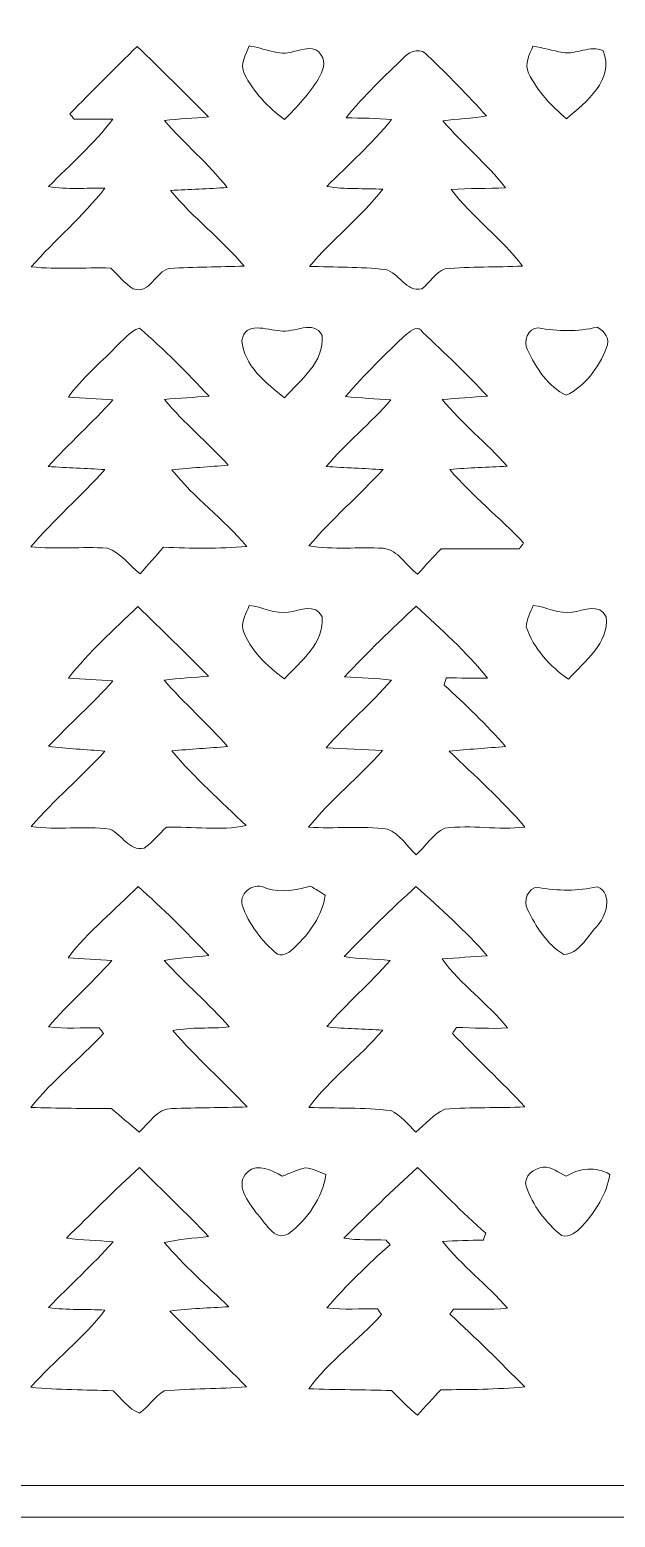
# Model space of a CAD drawing. Header units: centimetres. Extents: x -16.8 to 16.8, y -16.7 to 16.7.
# Drawn here: x -4.82 to 2.31, y -16.67 to 1.43 of the extents above; entities that cross this region are included whole.
import ezdxf

# ---------------------------------------------------------------- set-up
doc = ezdxf.new("R2010")
doc.units = ezdxf.units.CM
doc.header["$MEASUREMENT"] = 0
doc.layers.add('Layer 1', color=7, linetype='Continuous')

msp = doc.modelspace()

# ---------------------------------------------------------------- linework, layer by layer
at = {"layer": 'Layer 1', "lineweight": 9}
for points, knots in [([(-16.77458, 16.66875), (-16.77458, 16.66875), (16.77458, 16.66875), (16.77458, 16.66875), (16.77458, 16.66875), (16.77458, 16.66875), (16.77458, -16.66875), (16.77458, -16.66875), (16.77458, -16.66875), (16.77458, -16.66875), (-16.77458, -16.66875), (-16.77458, -16.66875), (-16.77458, -16.66875), (-16.77458, -16.66875), (-16.77458, 16.66875), (-16.77458, 16.66875), (-16.77458, 16.66875), (-16.77458, 16.66875), (-16.77458, 16.66875), (-16.77458, 16.66875)], [0, 0, 0, 0, 0.16666667, 0.16666667, 0.16666667, 0.16666667, 0.33333333, 0.33333333, 0.33333333, 0.33333333, 0.5, 0.5, 0.5, 0.5, 0.66666667, 0.66666667, 0.66666667, 0.66666667, 1, 1, 1, 1]), ([(-16.24506, 15.71625), (-16.24577, 7.88458), (-16.24542, 0.05292), (-16.24542, -7.77875), (-16.24542, -7.77875), (-16.23801, -10.61014), (-16.26059, -13.44189), (-16.23413, -16.27293), (-16.23413, -16.27293), (-5.78379, -16.29198), (4.66619, -16.27329), (15.11653, -16.28211), (15.11653, -16.28211), (15.49224, -16.28281), (15.86865, -16.27858), (16.24436, -16.25494), (16.24436, -16.25494), (16.23942, -5.60176), (16.25953, 5.05213), (16.23448, 15.70531), (16.23448, 15.70531), (14.40356, 15.73071), (12.57265, 15.70919), (10.74208, 15.71625), (10.74208, 15.71625), (1.74625, 15.71625), (-7.24958, 15.7166), (-16.24506, 15.71625)], [0, 0, 0, 0, 0.125, 0.125, 0.125, 0.125, 0.25, 0.25, 0.25, 0.25, 0.375, 0.375, 0.375, 0.375, 0.5, 0.5, 0.5, 0.5, 0.625, 0.625, 0.625, 0.625, 0.75, 0.75, 0.75, 0.75, 1, 1, 1, 1]), ([(-3.51261, 1.22802), (-3.2191, 0.94686), (-2.93123, 0.66005), (-2.64407, 0.37218), (-2.64407, 0.37218), (-2.82258, 0.35313), (-3.00249, 0.35172), (-3.18029, 0.32597), (-3.18029, 0.32597), (-2.93758, 0.04339), (-2.64513, -0.19473), (-2.41582, -0.48895), (-2.41582, -0.48895), (-2.64619, -0.502), (-2.87584, -0.51153), (-3.1055, -0.52352), (-3.1055, -0.52352), (-2.83457, -0.85725), (-2.48532, -1.11548), (-2.20909, -1.44357), (-2.20909, -1.44357), (-2.51319, -1.45486), (-2.81764, -1.45309), (-3.12103, -1.47355), (-3.12103, -1.47355), (-3.29565, -1.50918), (-3.34927, -1.79035), (-3.56023, -1.72191), (-3.56023, -1.72191), (-3.66466, -1.65312), (-3.74509, -1.55504), (-3.83399, -1.46861), (-3.83399, -1.46861), (-4.15643, -1.45803), (-4.48063, -1.48802), (-4.80166, -1.45309), (-4.80166, -1.45309), (-4.51414, -1.1236), (-4.17336, -0.84208), (-3.90596, -0.49495), (-3.90596, -0.49495), (-4.13456, -0.49318), (-4.36563, -0.51576), (-4.5914, -0.47519), (-4.5914, -0.47519), (-4.32576, -0.20779), (-4.03895, 0.04269), (-3.80859, 0.34325), (-3.80859, 0.34325), (-3.96558, 0.3489), (-4.12327, 0.34325), (-4.27955, 0.34219), (-4.27955, 0.34219), (-4.2926, 0.35878), (-4.31871, 0.39229), (-4.33176, 0.40887), (-4.33176, 0.40887), (-4.06188, 0.68509), (-3.78919, 0.9585), (-3.51261, 1.22802)], [0, 0, 0, 0, 0.0625, 0.0625, 0.0625, 0.0625, 0.125, 0.125, 0.125, 0.125, 0.1875, 0.1875, 0.1875, 0.1875, 0.25, 0.25, 0.25, 0.25, 0.3125, 0.3125, 0.3125, 0.3125, 0.375, 0.375, 0.375, 0.375, 0.4375, 0.4375, 0.4375, 0.4375, 0.5, 0.5, 0.5, 0.5, 0.5625, 0.5625, 0.5625, 0.5625, 0.625, 0.625, 0.625, 0.625, 0.6875, 0.6875, 0.6875, 0.6875, 0.75, 0.75, 0.75, 0.75, 0.8125, 0.8125, 0.8125, 0.8125, 0.875, 0.875, 0.875, 0.875, 1, 1, 1, 1]), ([(-2.14912, 1.23472), (-1.97097, 1.21109), (-1.79105, 1.10808), (-1.60831, 1.16593), (-1.60831, 1.16593), (-1.50813, 1.18533), (-1.33209, 1.25624), (-1.27141, 1.12466), (-1.27141, 1.12466), (-1.20721, 1.0354), (-1.25765, 0.9271), (-1.30104, 0.84138), (-1.30104, 0.84138), (-1.41429, 0.65405), (-1.56739, 0.4953), (-1.71803, 0.33796), (-1.71803, 0.33796), (-1.91876, 0.48754), (-2.09726, 0.67169), (-2.20804, 0.89888), (-2.20804, 0.89888), (-2.26624, 1.01177), (-2.18793, 1.12959), (-2.14912, 1.23472)], [0, 0, 0, 0, 0.14285714, 0.14285714, 0.14285714, 0.14285714, 0.28571429, 0.28571429, 0.28571429, 0.28571429, 0.42857143, 0.42857143, 0.42857143, 0.42857143, 0.57142857, 0.57142857, 0.57142857, 0.57142857, 0.71428571, 0.71428571, 0.71428571, 0.71428571, 1, 1, 1, 1]), ([(-0.25576, 1.10384), (-0.18768, 1.17757), (-0.04304, 1.21673), (0.02258, 1.11689), (0.02258, 1.11689), (0.27305, 0.88371), (0.51047, 0.63606), (0.74119, 0.38276), (0.74119, 0.38276), (0.5648, 0.34925), (0.38453, 0.35066), (0.20743, 0.3242), (0.20743, 0.3242), (0.4505, 0.04198), (0.74366, -0.19544), (0.97155, -0.49107), (0.97155, -0.49107), (0.75001, -0.50094), (0.52987, -0.49848), (0.30903, -0.51082), (0.30903, -0.51082), (0.56586, -0.85125), (0.92322, -1.10173), (1.17828, -1.44463), (1.17828, -1.44463), (0.86325, -1.45732), (0.54751, -1.44956), (0.23389, -1.47602), (0.23389, -1.47602), (0.11571, -1.52224), (0.05433, -1.64677), (-0.04516, -1.72014), (-0.04516, -1.72014), (-0.24412, -1.76565), (-0.31891, -1.52576), (-0.49107, -1.48519), (-0.49107, -1.48519), (-0.79834, -1.45274), (-1.10808, -1.45803), (-1.4164, -1.44745), (-1.4164, -1.44745), (-1.137, -1.11725), (-0.78846, -0.85125), (-0.52282, -0.50941), (-0.52282, -0.50941), (-0.75001, -0.49459), (-0.97966, -0.51364), (-1.20438, -0.47413), (-1.20438, -0.47413), (-0.93839, -0.20602), (-0.65229, 0.04445), (-0.41451, 0.33937), (-0.41451, 0.33937), (-0.59831, 0.35772), (-0.78458, 0.35419), (-0.96838, 0.3616), (-0.96838, 0.3616), (-0.75353, 0.62936), (-0.50236, 0.86607), (-0.25576, 1.10384)], [0, 0, 0, 0, 0.0625, 0.0625, 0.0625, 0.0625, 0.125, 0.125, 0.125, 0.125, 0.1875, 0.1875, 0.1875, 0.1875, 0.25, 0.25, 0.25, 0.25, 0.3125, 0.3125, 0.3125, 0.3125, 0.375, 0.375, 0.375, 0.375, 0.4375, 0.4375, 0.4375, 0.4375, 0.5, 0.5, 0.5, 0.5, 0.5625, 0.5625, 0.5625, 0.5625, 0.625, 0.625, 0.625, 0.625, 0.6875, 0.6875, 0.6875, 0.6875, 0.75, 0.75, 0.75, 0.75, 0.8125, 0.8125, 0.8125, 0.8125, 0.875, 0.875, 0.875, 0.875, 1, 1, 1, 1]), ([(1.30669, 1.23331), (1.42734, 1.21391), (1.54764, 1.17651), (1.66864, 1.15535), (1.66864, 1.15535), (1.83374, 1.12607), (2.00342, 1.25024), (2.16182, 1.1751), (2.16182, 1.1751), (2.29976, 0.82656), (1.95615, 0.54998), (1.71379, 0.3489), (1.71379, 0.3489), (1.5307, 0.50553), (1.35961, 0.68439), (1.25342, 0.90311), (1.25342, 0.90311), (1.19839, 1.01459), (1.26683, 1.12959), (1.30669, 1.23331)], [0, 0, 0, 0, 0.16666667, 0.16666667, 0.16666667, 0.16666667, 0.33333333, 0.33333333, 0.33333333, 0.33333333, 0.5, 0.5, 0.5, 0.5, 0.66666667, 0.66666667, 0.66666667, 0.66666667, 1, 1, 1, 1]), ([(-2.23661, -2.34985), (-2.20274, -2.11102), (-1.9371, -2.21862), (-1.77271, -2.23344), (-1.77271, -2.23344), (-1.59985, -2.26131), (-1.3656, -2.08668), (-1.25977, -2.28847), (-1.25977, -2.28847), (-1.23225, -2.61161), (-1.52188, -2.82787), (-1.71909, -3.04588), (-1.71909, -3.04588), (-1.94169, -2.87196), (-2.21721, -2.65359), (-2.23661, -2.34985)], [0, 0, 0, 0, 0.2, 0.2, 0.2, 0.2, 0.4, 0.4, 0.4, 0.4, 0.6, 0.6, 0.6, 0.6, 1, 1, 1, 1]), ([(-0.23213, -2.27118), (-0.17639, -2.23061), (-0.08431, -2.14983), (-0.03281, -2.25284), (-0.03281, -2.25284), (0.23424, -2.50437), (0.50271, -2.75696), (0.75106, -3.02719), (0.75106, -3.02719), (0.56691, -3.04024), (0.38453, -3.05153), (0.20108, -3.06705), (0.20108, -3.06705), (0.43921, -3.36091), (0.7433, -3.59269), (0.9906, -3.87879), (0.9906, -3.87879), (0.75741, -3.89184), (0.52458, -3.89819), (0.29245, -3.91936), (0.29245, -3.91936), (0.56868, -4.23968), (0.89923, -4.50674), (1.19309, -4.80977), (1.19309, -4.80977), (1.18004, -4.82847), (1.15358, -4.86622), (1.14053, -4.88491), (1.14053, -4.88491), (0.82233, -4.88527), (0.50447, -4.88527), (0.18697, -4.88315), (0.18697, -4.88315), (0.08996, -4.9851), (-0.00388, -5.09023), (-0.09913, -5.19395), (-0.09913, -5.19395), (-0.23883, -5.09058), (-0.33055, -4.89867), (-0.51717, -4.87715), (-0.51717, -4.87715), (-0.81809, -4.86092), (-1.12254, -4.89797), (-1.42064, -4.84822), (-1.42064, -4.84822), (-1.14088, -4.51838), (-0.81104, -4.23721), (-0.51788, -3.92077), (-0.51788, -3.92077), (-0.74965, -3.90631), (-0.98037, -3.89784), (-1.21144, -3.88232), (-1.21144, -3.88232), (-0.96485, -3.59692), (-0.67204, -3.35562), (-0.42298, -3.07234), (-0.42298, -3.07234), (-0.60784, -3.05788), (-0.79163, -3.05082), (-0.97543, -3.03036), (-0.97543, -3.03036), (-0.74119, -2.76437), (-0.49177, -2.51213), (-0.23213, -2.27118)], [0, 0, 0, 0, 0.05882353, 0.05882353, 0.05882353, 0.05882353, 0.11764706, 0.11764706, 0.11764706, 0.11764706, 0.17647059, 0.17647059, 0.17647059, 0.17647059, 0.23529412, 0.23529412, 0.23529412, 0.23529412, 0.29411765, 0.29411765, 0.29411765, 0.29411765, 0.35294118, 0.35294118, 0.35294118, 0.35294118, 0.41176471, 0.41176471, 0.41176471, 0.41176471, 0.47058824, 0.47058824, 0.47058824, 0.47058824, 0.52941176, 0.52941176, 0.52941176, 0.52941176, 0.58823529, 0.58823529, 0.58823529, 0.58823529, 0.64705882, 0.64705882, 0.64705882, 0.64705882, 0.70588235, 0.70588235, 0.70588235, 0.70588235, 0.76470588, 0.76470588, 0.76470588, 0.76470588, 0.82352941, 0.82352941, 0.82352941, 0.82352941, 0.88235294, 0.88235294, 0.88235294, 0.88235294, 1, 1, 1, 1]), ([(-3.77719, -2.43205), (-3.68547, -2.34879), (-3.6068, -2.24014), (-3.48544, -2.19886), (-3.48544, -2.19886), (-3.18523, -2.45604), (-2.90795, -2.74073), (-2.63596, -3.02754), (-2.63596, -3.02754), (-2.81834, -3.04024), (-2.99967, -3.05153), (-3.18135, -3.06564), (-3.18135, -3.06564), (-2.94499, -3.35386), (-2.65536, -3.59128), (-2.40383, -3.86574), (-2.40383, -3.86574), (-2.63313, -3.8862), (-2.86244, -3.90031), (-3.09139, -3.92148), (-3.09139, -3.92148), (-2.8194, -4.26403), (-2.46027, -4.52155), (-2.17911, -4.85422), (-2.17911, -4.85422), (-2.51566, -4.8835), (-2.85397, -4.88244), (-3.19088, -4.86339), (-3.19088, -4.86339), (-3.28754, -4.97029), (-3.38138, -5.07965), (-3.47768, -5.18689), (-3.47768, -5.18689), (-3.60927, -5.08353), (-3.71299, -4.9343), (-3.87491, -4.8768), (-3.87491, -4.8768), (-4.18536, -4.85528), (-4.49827, -4.89338), (-4.80836, -4.85951), (-4.80836, -4.85951), (-4.52543, -4.53002), (-4.19523, -4.24356), (-3.90525, -3.92007), (-3.90525, -3.92007), (-4.13526, -3.90631), (-4.36492, -3.89749), (-4.59458, -3.88338), (-4.59458, -3.88338), (-4.34375, -3.60151), (-4.05941, -3.35174), (-3.80824, -3.07023), (-3.80824, -3.07023), (-3.98921, -3.05858), (-4.16948, -3.05082), (-4.34975, -3.03742), (-4.34975, -3.03742), (-4.18712, -2.81058), (-3.97016, -2.63137), (-3.77719, -2.43205)], [0, 0, 0, 0, 0.0625, 0.0625, 0.0625, 0.0625, 0.125, 0.125, 0.125, 0.125, 0.1875, 0.1875, 0.1875, 0.1875, 0.25, 0.25, 0.25, 0.25, 0.3125, 0.3125, 0.3125, 0.3125, 0.375, 0.375, 0.375, 0.375, 0.4375, 0.4375, 0.4375, 0.4375, 0.5, 0.5, 0.5, 0.5, 0.5625, 0.5625, 0.5625, 0.5625, 0.625, 0.625, 0.625, 0.625, 0.6875, 0.6875, 0.6875, 0.6875, 0.75, 0.75, 0.75, 0.75, 0.8125, 0.8125, 0.8125, 0.8125, 0.875, 0.875, 0.875, 0.875, 1, 1, 1, 1]), ([(1.37019, -2.19604), (1.61043, -2.23873), (1.85067, -2.24296), (2.08986, -2.18758), (2.08986, -2.18758), (2.17593, -2.23838), (2.25743, -2.32833), (2.19851, -2.44546), (2.19851, -2.44546), (2.10785, -2.67864), (1.93851, -2.90865), (1.71168, -3.01625), (1.71168, -3.01625), (1.49225, -2.91536), (1.34267, -2.67935), (1.23966, -2.46309), (1.23966, -2.46309), (1.18604, -2.36291), (1.24354, -2.19463), (1.37019, -2.19604)], [0, 0, 0, 0, 0.16666667, 0.16666667, 0.16666667, 0.16666667, 0.33333333, 0.33333333, 0.33333333, 0.33333333, 0.5, 0.5, 0.5, 0.5, 0.66666667, 0.66666667, 0.66666667, 0.66666667, 1, 1, 1, 1]), ([(-3.50414, -5.58588), (-3.21698, -5.86846), (-2.92841, -6.14998), (-2.64231, -6.43361), (-2.64231, -6.43361), (-2.82328, -6.45089), (-3.00426, -6.45936), (-3.18417, -6.48229), (-3.18417, -6.48229), (-2.94181, -6.76522), (-2.65642, -7.00828), (-2.41265, -7.29015), (-2.41265, -7.29015), (-2.63913, -7.3092), (-2.86526, -7.3219), (-3.09104, -7.34307), (-3.09104, -7.34307), (-2.81481, -7.6708), (-2.49379, -7.95549), (-2.18546, -8.25218), (-2.18546, -8.25218), (-2.50437, -8.32062), (-2.83492, -8.25994), (-3.15736, -8.27334), (-3.15736, -8.27334), (-3.24803, -8.35766), (-3.32705, -8.45573), (-3.42829, -8.52805), (-3.42829, -8.52805), (-3.61562, -8.56615), (-3.6957, -8.35872), (-3.84634, -8.29627), (-3.84634, -8.29627), (-4.16454, -8.25041), (-4.48663, -8.31109), (-4.80378, -8.26347), (-4.80378, -8.26347), (-4.52438, -7.93856), (-4.19312, -7.6641), (-3.90596, -7.34695), (-3.90596, -7.34695), (-4.13561, -7.32614), (-4.36563, -7.31661), (-4.59423, -7.28733), (-4.59423, -7.28733), (-4.3367, -7.01816), (-4.05624, -6.77122), (-3.80859, -6.49217), (-3.80859, -6.49217), (-3.98956, -6.47982), (-4.16948, -6.47277), (-4.34975, -6.45901), (-4.34975, -6.45901), (-4.10175, -6.13728), (-3.79589, -5.86669), (-3.50414, -5.58588)], [0, 0, 0, 0, 0.06666667, 0.06666667, 0.06666667, 0.06666667, 0.13333333, 0.13333333, 0.13333333, 0.13333333, 0.2, 0.2, 0.2, 0.2, 0.26666667, 0.26666667, 0.26666667, 0.26666667, 0.33333333, 0.33333333, 0.33333333, 0.33333333, 0.4, 0.4, 0.4, 0.4, 0.46666667, 0.46666667, 0.46666667, 0.46666667, 0.53333333, 0.53333333, 0.53333333, 0.53333333, 0.6, 0.6, 0.6, 0.6, 0.66666667, 0.66666667, 0.66666667, 0.66666667, 0.73333333, 0.73333333, 0.73333333, 0.73333333, 0.8, 0.8, 0.8, 0.8, 0.86666667, 0.86666667, 0.86666667, 0.86666667, 1, 1, 1, 1]), ([(-2.14877, -5.57424), (-1.98967, -5.58694), (-1.83515, -5.68431), (-1.67181, -5.65538), (-1.67181, -5.65538), (-1.52859, -5.63739), (-1.34126, -5.54037), (-1.25977, -5.71041), (-1.25977, -5.71041), (-1.23225, -6.03356), (-1.52188, -6.25016), (-1.71909, -6.46783), (-1.71909, -6.46783), (-1.93322, -6.30943), (-2.13889, -6.12069), (-2.22603, -5.86105), (-2.22603, -5.86105), (-2.24367, -5.7591), (-2.18264, -5.66596), (-2.14877, -5.57424)], [0, 0, 0, 0, 0.16666667, 0.16666667, 0.16666667, 0.16666667, 0.33333333, 0.33333333, 0.33333333, 0.33333333, 0.5, 0.5, 0.5, 0.5, 0.66666667, 0.66666667, 0.66666667, 0.66666667, 1, 1, 1, 1]), ([(-0.11501, -5.58271), (0.18556, -5.86176), (0.49459, -6.13728), (0.75353, -6.45654), (0.75353, -6.45654), (0.58491, -6.45654), (0.41769, -6.45724), (0.24977, -6.45478), (0.24977, -6.45478), (0.24342, -6.47665), (0.23072, -6.51969), (0.22437, -6.54156), (0.22437, -6.54156), (0.48542, -6.77862), (0.74083, -7.02345), (0.97367, -7.28945), (0.97367, -7.28945), (0.74401, -7.31026), (0.5147, -7.32296), (0.2861, -7.34801), (0.2861, -7.34801), (0.60043, -7.64787), (0.92534, -7.93856), (1.20826, -8.26982), (1.20826, -8.26982), (0.88512, -8.30897), (0.55668, -8.24089), (0.2346, -8.28357), (0.2346, -8.28357), (0.08467, -8.34813), (0.00388, -8.50618), (-0.11748, -8.60954), (-0.11748, -8.60954), (-0.22931, -8.50336), (-0.31291, -8.35166), (-0.46355, -8.29733), (-0.46355, -8.29733), (-0.78317, -8.25147), (-1.10631, -8.29169), (-1.42734, -8.27264), (-1.42734, -8.27264), (-1.15746, -7.93327), (-0.80716, -7.66763), (-0.52634, -7.33742), (-0.52634, -7.33742), (-0.7553, -7.32578), (-0.98354, -7.31873), (-1.21179, -7.30497), (-1.21179, -7.30497), (-0.96238, -7.01604), (-0.66358, -6.77333), (-0.41663, -6.48194), (-0.41663, -6.48194), (-0.60607, -6.45513), (-0.79798, -6.45654), (-0.98813, -6.44172), (-0.98813, -6.44172), (-0.70661, -6.14609), (-0.41663, -5.85787), (-0.11501, -5.58271)], [0, 0, 0, 0, 0.0625, 0.0625, 0.0625, 0.0625, 0.125, 0.125, 0.125, 0.125, 0.1875, 0.1875, 0.1875, 0.1875, 0.25, 0.25, 0.25, 0.25, 0.3125, 0.3125, 0.3125, 0.3125, 0.375, 0.375, 0.375, 0.375, 0.4375, 0.4375, 0.4375, 0.4375, 0.5, 0.5, 0.5, 0.5, 0.5625, 0.5625, 0.5625, 0.5625, 0.625, 0.625, 0.625, 0.625, 0.6875, 0.6875, 0.6875, 0.6875, 0.75, 0.75, 0.75, 0.75, 0.8125, 0.8125, 0.8125, 0.8125, 0.875, 0.875, 0.875, 0.875, 1, 1, 1, 1]), ([(1.30845, -5.57424), (1.46756, -5.58694), (1.62207, -5.68466), (1.78541, -5.65538), (1.78541, -5.65538), (1.92864, -5.63739), (2.11596, -5.54037), (2.19745, -5.71041), (2.19745, -5.71041), (2.23661, -6.03709), (1.92969, -6.25087), (1.7399, -6.47065), (1.7399, -6.47065), (1.5113, -6.31507), (1.31516, -6.09741), (1.22379, -5.83353), (1.22379, -5.83353), (1.23014, -5.74111), (1.27423, -5.6582), (1.30845, -5.57424)], [0, 0, 0, 0, 0.16666667, 0.16666667, 0.16666667, 0.16666667, 0.33333333, 0.33333333, 0.33333333, 0.33333333, 0.5, 0.5, 0.5, 0.5, 0.66666667, 0.66666667, 0.66666667, 0.66666667, 1, 1, 1, 1]), ([(-4.35293, -9.85979), (-4.1088, -9.53558), (-3.78319, -9.28405), (-3.50203, -8.99336), (-3.50203, -8.99336), (-3.20287, -9.26006), (-2.91712, -9.54193), (-2.6416, -9.83297), (-2.6416, -9.83297), (-2.82293, -9.85132), (-3.00426, -9.86437), (-3.18382, -9.8933), (-3.18382, -9.8933), (-2.93229, -10.17482), (-2.63843, -10.41541), (-2.39219, -10.70257), (-2.39219, -10.70257), (-2.62043, -10.7255), (-2.85221, -10.70257), (-3.07799, -10.74632), (-3.07799, -10.74632), (-2.79788, -11.07581), (-2.46556, -11.35592), (-2.17488, -11.67553), (-2.17488, -11.67553), (-2.47968, -11.68541), (-2.78483, -11.68365), (-3.08928, -11.69564), (-3.08928, -11.69564), (-3.2706, -11.69317), (-3.36656, -11.87485), (-3.48756, -11.98104), (-3.48756, -11.98104), (-3.60221, -11.88826), (-3.71263, -11.79019), (-3.82482, -11.69564), (-3.82482, -11.69564), (-4.15325, -11.69423), (-4.48134, -11.69282), (-4.80907, -11.68224), (-4.80907, -11.68224), (-4.54695, -11.35133), (-4.20864, -11.09063), (-3.92254, -10.78195), (-3.92254, -10.78195), (-3.93559, -10.76431), (-3.96134, -10.72938), (-3.97439, -10.7121), (-3.97439, -10.7121), (-4.18077, -10.70892), (-4.3875, -10.72974), (-4.59246, -10.70187), (-4.59246, -10.70187), (-4.35081, -10.41717), (-4.06576, -10.17376), (-3.82023, -9.8933), (-3.82023, -9.8933), (-3.99838, -9.87954), (-4.17583, -9.87848), (-4.35293, -9.85979)], [0, 0, 0, 0, 0.0625, 0.0625, 0.0625, 0.0625, 0.125, 0.125, 0.125, 0.125, 0.1875, 0.1875, 0.1875, 0.1875, 0.25, 0.25, 0.25, 0.25, 0.3125, 0.3125, 0.3125, 0.3125, 0.375, 0.375, 0.375, 0.375, 0.4375, 0.4375, 0.4375, 0.4375, 0.5, 0.5, 0.5, 0.5, 0.5625, 0.5625, 0.5625, 0.5625, 0.625, 0.625, 0.625, 0.625, 0.6875, 0.6875, 0.6875, 0.6875, 0.75, 0.75, 0.75, 0.75, 0.8125, 0.8125, 0.8125, 0.8125, 0.875, 0.875, 0.875, 0.875, 1, 1, 1, 1]), ([(-2.2352, -9.21879), (-2.27118, -9.05898), (-2.08104, -8.92704), (-1.93428, -9.01982), (-1.93428, -9.01982), (-1.75683, -9.07062), (-1.5748, -9.04205), (-1.40088, -8.98878), (-1.40088, -8.98878), (-1.34126, -9.02511), (-1.28235, -9.06145), (-1.22308, -9.09884), (-1.22308, -9.09884), (-1.2573, -9.35108), (-1.41711, -9.55851), (-1.59138, -9.73349), (-1.59138, -9.73349), (-1.64747, -9.78747), (-1.72226, -9.84462), (-1.80481, -9.81745), (-1.80481, -9.81745), (-1.99672, -9.66047), (-2.15336, -9.45303), (-2.2352, -9.21879)], [0, 0, 0, 0, 0.14285714, 0.14285714, 0.14285714, 0.14285714, 0.28571429, 0.28571429, 0.28571429, 0.28571429, 0.42857143, 0.42857143, 0.42857143, 0.42857143, 0.57142857, 0.57142857, 0.57142857, 0.57142857, 0.71428571, 0.71428571, 0.71428571, 0.71428571, 1, 1, 1, 1]), ([(-0.9906, -9.84638), (-0.71191, -9.54969), (-0.41734, -9.26888), (-0.11783, -8.99336), (-0.11783, -8.99336), (0.18168, -9.26324), (0.48542, -9.53241), (0.75071, -9.83686), (0.75071, -9.83686), (0.56691, -9.84885), (0.38453, -9.86014), (0.20144, -9.87496), (0.20144, -9.87496), (0.42686, -10.19069), (0.75494, -10.41259), (0.9966, -10.71421), (0.9966, -10.71421), (0.78952, -10.72797), (0.58173, -10.71174), (0.37465, -10.70857), (0.37465, -10.70857), (0.3623, -10.72656), (0.33796, -10.7629), (0.32561, -10.78124), (0.32561, -10.78124), (0.61666, -11.08251), (0.92181, -11.37038), (1.20932, -11.67553), (1.20932, -11.67553), (0.88371, -11.69106), (0.55633, -11.67553), (0.23177, -11.70411), (0.23177, -11.70411), (0.09454, -11.76549), (-0.0067, -11.88755), (-0.121, -11.98421), (-0.121, -11.98421), (-0.21484, -11.88896), (-0.30092, -11.77749), (-0.42474, -11.71998), (-0.42474, -11.71998), (-0.756, -11.68082), (-1.08973, -11.69388), (-1.42169, -11.68224), (-1.42169, -11.68224), (-1.16381, -11.33122), (-0.80469, -11.07264), (-0.52282, -10.74314), (-0.52282, -10.74314), (-0.75001, -10.72233), (-0.97861, -10.72868), (-1.20509, -10.69904), (-1.20509, -10.69904), (-0.96273, -10.41682), (-0.6791, -10.17341), (-0.43392, -9.89401), (-0.43392, -9.89401), (-0.61983, -9.87531), (-0.80645, -9.87637), (-0.9906, -9.84638)], [0, 0, 0, 0, 0.0625, 0.0625, 0.0625, 0.0625, 0.125, 0.125, 0.125, 0.125, 0.1875, 0.1875, 0.1875, 0.1875, 0.25, 0.25, 0.25, 0.25, 0.3125, 0.3125, 0.3125, 0.3125, 0.375, 0.375, 0.375, 0.375, 0.4375, 0.4375, 0.4375, 0.4375, 0.5, 0.5, 0.5, 0.5, 0.5625, 0.5625, 0.5625, 0.5625, 0.625, 0.625, 0.625, 0.625, 0.6875, 0.6875, 0.6875, 0.6875, 0.75, 0.75, 0.75, 0.75, 0.8125, 0.8125, 0.8125, 0.8125, 0.875, 0.875, 0.875, 0.875, 1, 1, 1, 1]), ([(1.37019, -9.00465), (1.61043, -9.04734), (1.85067, -9.05157), (2.08986, -8.99619), (2.08986, -8.99619), (2.28917, -9.08544), (2.19675, -9.36272), (2.07892, -9.48514), (2.07892, -9.48514), (1.96391, -9.60367), (1.86725, -9.81534), (1.68099, -9.82169), (1.68099, -9.82169), (1.47849, -9.6968), (1.34161, -9.48267), (1.24001, -9.27135), (1.24001, -9.27135), (1.18569, -9.17152), (1.24354, -9.00324), (1.37019, -9.00465)], [0, 0, 0, 0, 0.16666667, 0.16666667, 0.16666667, 0.16666667, 0.33333333, 0.33333333, 0.33333333, 0.33333333, 0.5, 0.5, 0.5, 0.5, 0.66666667, 0.66666667, 0.66666667, 0.66666667, 1, 1, 1, 1]), ([(-4.3748, -13.27115), (-4.07705, -12.98646), (-3.79236, -12.68836), (-3.48439, -12.41425), (-3.48439, -12.41425), (-3.20252, -12.69153), (-2.91677, -12.96599), (-2.64301, -13.25174), (-2.64301, -13.25174), (-2.82363, -13.27397), (-3.00531, -13.28491), (-3.18276, -13.32618), (-3.18276, -13.32618), (-2.94005, -13.60487), (-2.66524, -13.85288), (-2.39677, -14.10652), (-2.39677, -14.10652), (-2.63596, -14.12311), (-2.87584, -14.12663), (-3.11326, -14.16015), (-3.11326, -14.16015), (-2.81234, -14.47694), (-2.48391, -14.76657), (-2.18158, -15.08231), (-2.18158, -15.08231), (-2.51495, -15.11194), (-2.85186, -15.09607), (-3.18417, -15.13205), (-3.18417, -15.13205), (-3.29918, -15.20261), (-3.37538, -15.32149), (-3.48439, -15.40122), (-3.48439, -15.40122), (-3.62091, -15.35324), (-3.70311, -15.22271), (-3.80683, -15.13029), (-3.80683, -15.13029), (-4.1402, -15.11759), (-4.47463, -15.11935), (-4.80695, -15.08689), (-4.80695, -15.08689), (-4.52226, -14.75881), (-4.16948, -14.49458), (-3.90454, -14.14851), (-3.90454, -14.14851), (-4.1335, -14.13475), (-4.36386, -14.15062), (-4.5914, -14.11781), (-4.5914, -14.11781), (-4.33493, -13.84617), (-4.05448, -13.59782), (-3.80647, -13.31842), (-3.80647, -13.31842), (-3.99591, -13.29796), (-4.18677, -13.30043), (-4.3748, -13.27115)], [0, 0, 0, 0, 0.06666667, 0.06666667, 0.06666667, 0.06666667, 0.13333333, 0.13333333, 0.13333333, 0.13333333, 0.2, 0.2, 0.2, 0.2, 0.26666667, 0.26666667, 0.26666667, 0.26666667, 0.33333333, 0.33333333, 0.33333333, 0.33333333, 0.4, 0.4, 0.4, 0.4, 0.46666667, 0.46666667, 0.46666667, 0.46666667, 0.53333333, 0.53333333, 0.53333333, 0.53333333, 0.6, 0.6, 0.6, 0.6, 0.66666667, 0.66666667, 0.66666667, 0.66666667, 0.73333333, 0.73333333, 0.73333333, 0.73333333, 0.8, 0.8, 0.8, 0.8, 0.86666667, 0.86666667, 0.86666667, 0.86666667, 1, 1, 1, 1]), ([(-2.16994, -12.46964), (-2.03941, -12.35075), (-1.87466, -12.45129), (-1.7466, -12.51797), (-1.7466, -12.51797), (-1.65276, -12.48198), (-1.56104, -12.43824), (-1.46226, -12.41637), (-1.46226, -12.41637), (-1.37478, -12.42377), (-1.29611, -12.46681), (-1.21497, -12.49751), (-1.21497, -12.49751), (-1.25977, -12.78749), (-1.43828, -13.04396), (-1.66899, -13.21823), (-1.66899, -13.21823), (-1.84468, -13.32547), (-1.96039, -13.06301), (-2.06269, -12.96352), (-2.06269, -12.96352), (-2.15865, -12.83723), (-2.33186, -12.61216), (-2.16994, -12.46964)], [0, 0, 0, 0, 0.14285714, 0.14285714, 0.14285714, 0.14285714, 0.28571429, 0.28571429, 0.28571429, 0.28571429, 0.42857143, 0.42857143, 0.42857143, 0.42857143, 0.57142857, 0.57142857, 0.57142857, 0.57142857, 0.71428571, 0.71428571, 0.71428571, 0.71428571, 1, 1, 1, 1]), ([(-0.99448, -13.27221), (-0.70344, -12.97834), (-0.40287, -12.69294), (-0.09913, -12.41249), (-0.09913, -12.41249), (0.17815, -12.67777), (0.43886, -12.96141), (0.73096, -13.21153), (0.73096, -13.21153), (0.7239, -13.23269), (0.71014, -13.27503), (0.70309, -13.29619), (0.70309, -13.29619), (0.53622, -13.29902), (0.37006, -13.30184), (0.20426, -13.31277), (0.20426, -13.31277), (0.44168, -13.60805), (0.74648, -13.83947), (0.9973, -14.12275), (0.9973, -14.12275), (0.77964, -14.14992), (0.55845, -14.13016), (0.34008, -14.13616), (0.34008, -14.13616), (0.32879, -14.15133), (0.30621, -14.18167), (0.29492, -14.19684), (0.29492, -14.19684), (0.60572, -14.48435), (0.90911, -14.78068), (1.20544, -15.08337), (1.20544, -15.08337), (0.86607, -15.11194), (0.52599, -15.11688), (0.18591, -15.11688), (0.18591, -15.11688), (0.0889, -15.21777), (-0.00494, -15.32255), (-0.10019, -15.42556), (-0.10019, -15.42556), (-0.21343, -15.33384), (-0.31468, -15.22836), (-0.41769, -15.12605), (-0.41769, -15.12605), (-0.75283, -15.11794), (-1.08797, -15.11688), (-1.4224, -15.10524), (-1.4224, -15.10524), (-1.17228, -14.7634), (-0.8195, -14.51575), (-0.53658, -14.20283), (-0.53658, -14.20283), (-0.54928, -14.18555), (-0.57503, -14.15097), (-0.58773, -14.13369), (-0.58773, -14.13369), (-0.79375, -14.1291), (-0.99977, -14.14639), (-1.20474, -14.1224), (-1.20474, -14.1224), (-0.96591, -13.84759), (-0.70556, -13.59253), (-0.43215, -13.35264), (-0.43215, -13.35264), (-0.44485, -13.33818), (-0.4699, -13.3096), (-0.4826, -13.29549), (-0.4826, -13.29549), (-0.65405, -13.28914), (-0.8255, -13.30149), (-0.99448, -13.27221)], [0, 0, 0, 0, 0.05263158, 0.05263158, 0.05263158, 0.05263158, 0.10526316, 0.10526316, 0.10526316, 0.10526316, 0.15789474, 0.15789474, 0.15789474, 0.15789474, 0.21052632, 0.21052632, 0.21052632, 0.21052632, 0.26315789, 0.26315789, 0.26315789, 0.26315789, 0.31578947, 0.31578947, 0.31578947, 0.31578947, 0.36842105, 0.36842105, 0.36842105, 0.36842105, 0.42105263, 0.42105263, 0.42105263, 0.42105263, 0.47368421, 0.47368421, 0.47368421, 0.47368421, 0.52631579, 0.52631579, 0.52631579, 0.52631579, 0.57894737, 0.57894737, 0.57894737, 0.57894737, 0.63157895, 0.63157895, 0.63157895, 0.63157895, 0.68421053, 0.68421053, 0.68421053, 0.68421053, 0.73684211, 0.73684211, 0.73684211, 0.73684211, 0.78947368, 0.78947368, 0.78947368, 0.78947368, 0.84210526, 0.84210526, 0.84210526, 0.84210526, 0.89473684, 0.89473684, 0.89473684, 0.89473684, 1, 1, 1, 1]), ([(1.22167, -12.64038), (1.19062, -12.51409), (1.32221, -12.42201), (1.43263, -12.40719), (1.43263, -12.40719), (1.53529, -12.4079), (1.62137, -12.47352), (1.70956, -12.51867), (1.70956, -12.51867), (1.87925, -12.41884), (2.06975, -12.39802), (2.24261, -12.49645), (2.24261, -12.49645), (2.20557, -12.7381), (2.06693, -12.94694), (1.90712, -13.1258), (1.90712, -13.1258), (1.84362, -13.1953), (1.75366, -13.27221), (1.65241, -13.23904), (1.65241, -13.23904), (1.45979, -13.08241), (1.30387, -12.87463), (1.22167, -12.64038)], [0, 0, 0, 0, 0.14285714, 0.14285714, 0.14285714, 0.14285714, 0.28571429, 0.28571429, 0.28571429, 0.28571429, 0.42857143, 0.42857143, 0.42857143, 0.42857143, 0.57142857, 0.57142857, 0.57142857, 0.57142857, 0.71428571, 0.71428571, 0.71428571, 0.71428571, 1, 1, 1, 1])]:
    msp.add_open_spline(points, degree=3, knots=knots, dxfattribs=at)

doc.saveas('drawing.dxf')
